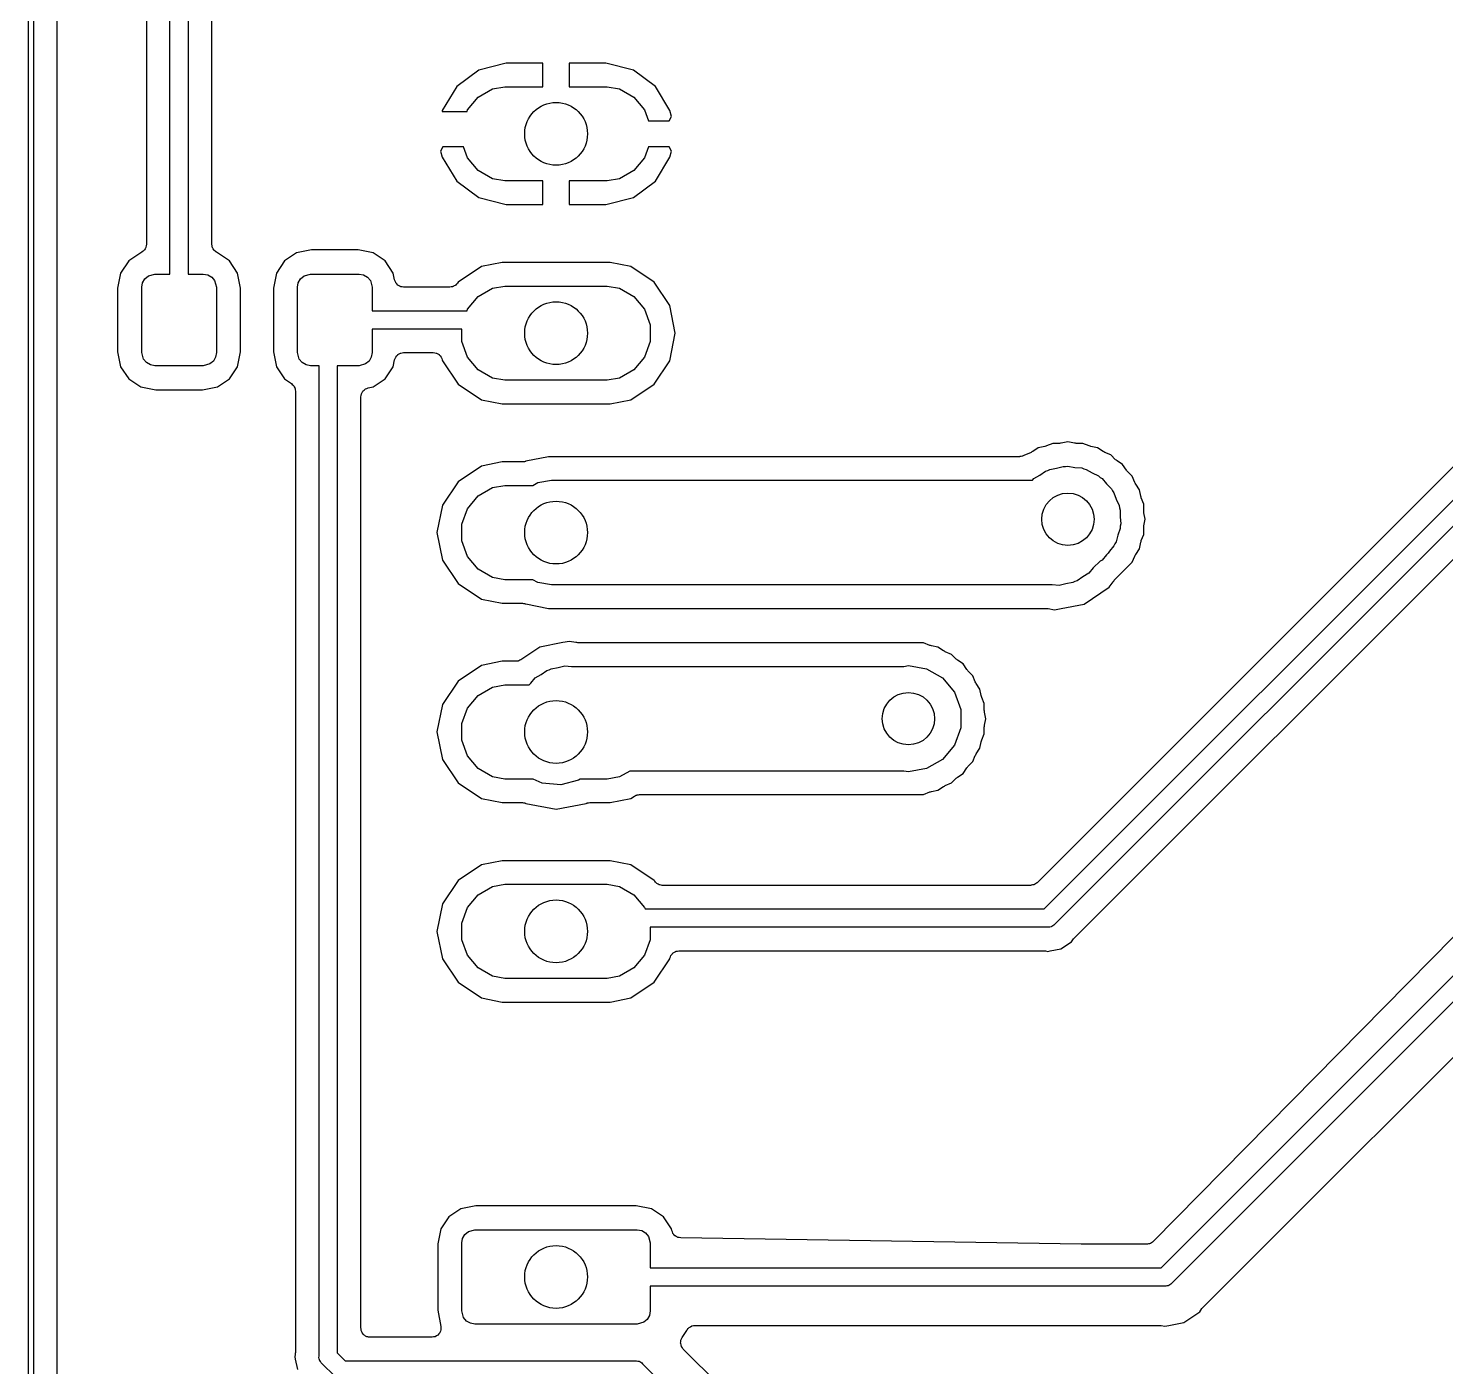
# Model space of a CAD drawing. Extents: x 81 to 178, y -172 to -32.
# Drawn here: x 81.48 to 108.56, y -146.49 to -120.92 of the extents above; entities that cross this region are included whole.
import ezdxf

# ---------------------------------------------------------------- set-up
doc = ezdxf.new("R2010")
doc.units = 0
doc.header["$MEASUREMENT"] = 0
doc.layers.add('BLACK', color=7, linetype='CONTINUOUS')

msp = doc.modelspace()

# ---------------------------------------------------------------- linework, layer by layer
at = {"layer": 'BLACK', "linetype": 'CONTINUOUS'}
for p, q in [((81.484, -172.076), (81.484, -32.0128)), ((81.584, -32.054), (81.584, -172.035)), ((82.034, -171.41), (82.034, -32.679)), ((84.1895, -125.617), (84.1895, -93.7985)), ((84.5395, -93.7336), (84.5395, -125.617)), ((84.9895, -125.047), (84.9895, -93.8048)), ((83.7395, -94.0317), (83.7395, -125.047)), ((90.6136, -121.586), (90.0904, -121.717)), ((91.317, -121.586), (90.6136, -121.586)), ((91.317, -122.036), (91.317, -121.586)), ((91.817, -121.586), (91.817, -122.036)), ((92.5204, -121.586), (91.817, -121.586)), ((93.0436, -121.717), (92.5204, -121.586)), ((90.0904, -121.717), (89.6678, -122.031)), ((93.4662, -122.031), (93.0436, -121.717)), ((89.6678, -122.031), (89.3919, -122.491)), ((90.0796, -122.236), (90.3544, -122.077)), ((90.3544, -122.077), (90.5883, -122.036)), ((90.5883, -122.036), (91.317, -122.036)), ((91.817, -122.036), (92.5457, -122.036)), ((92.5457, -122.036), (92.7796, -122.077)), ((92.7796, -122.077), (93.0544, -122.236)), ((93.7421, -122.491), (93.4662, -122.031)), ((89.8756, -122.479), (90.0796, -122.236)), ((93.0544, -122.236), (93.2584, -122.479)), ((89.3919, -122.491), (89.3875, -122.507)), ((89.3875, -122.507), (89.8654, -122.507)), ((89.8654, -122.507), (89.8756, -122.479)), ((93.2584, -122.479), (93.3338, -122.686)), ((93.7285, -122.686), (93.7726, -122.603)), ((93.7726, -122.603), (93.7421, -122.491)), ((93.3338, -122.686), (93.7285, -122.686)), ((89.4055, -123.186), (89.3614, -123.269)), ((89.8002, -123.186), (89.4055, -123.186)), ((89.8756, -123.393), (89.8002, -123.186)), ((93.3338, -123.186), (93.2584, -123.393)), ((93.7285, -123.186), (93.3338, -123.186)), ((93.7726, -123.269), (93.7285, -123.186)), ((89.3614, -123.269), (89.3919, -123.381)), ((89.3919, -123.381), (89.6678, -123.841)), ((90.0796, -123.636), (89.8756, -123.393)), ((93.2584, -123.393), (93.0544, -123.636)), ((93.4662, -123.841), (93.7421, -123.381)), ((93.7421, -123.381), (93.7726, -123.269)), ((90.3544, -123.795), (90.0796, -123.636)), ((93.0544, -123.636), (92.7796, -123.795)), ((89.6678, -123.841), (90.0904, -124.155)), ((90.5883, -123.836), (90.3544, -123.795)), ((91.317, -123.836), (90.5883, -123.836)), ((91.317, -124.286), (91.317, -123.836)), ((92.5457, -123.836), (91.817, -123.836)), ((91.817, -123.836), (91.817, -124.286)), ((92.7796, -123.795), (92.5457, -123.836)), ((93.0436, -124.155), (93.4662, -123.841)), ((114.117, -123.886), (100.757, -137.246)), ((90.0904, -124.155), (90.6136, -124.286)), ((90.6136, -124.286), (91.317, -124.286)), ((91.817, -124.286), (92.5204, -124.286)), ((92.5204, -124.286), (93.0436, -124.155)), ((100.893, -137.747), (114.461, -124.178)), ((114.626, -124.508), (101.094, -138.04)), ((83.7293, -125.105), (83.7289, -125.107)), ((83.7302, -125.103), (83.7293, -125.105)), ((83.7345, -125.075), (83.7302, -125.103)), ((83.7395, -125.047), (83.7345, -125.075)), ((84.9945, -125.075), (84.9895, -125.047)), ((84.9988, -125.103), (84.9945, -125.075)), ((84.9997, -125.105), (84.9988, -125.103)), ((85.0001, -125.107), (84.9997, -125.105)), ((83.4008, -125.366), (83.2471, -125.596)), ((83.6503, -125.199), (83.4008, -125.366)), ((83.652, -125.198), (83.6503, -125.199)), ((83.6535, -125.197), (83.652, -125.198)), ((83.6553, -125.196), (83.6535, -125.197)), ((83.6589, -125.193), (83.6553, -125.196)), ((83.6597, -125.193), (83.6589, -125.193)), ((83.6617, -125.191), (83.6597, -125.193)), ((83.6767, -125.178), (83.6617, -125.191)), ((83.6986, -125.159), (83.6767, -125.178)), ((83.6995, -125.158), (83.6986, -125.159)), ((83.701, -125.156), (83.6995, -125.158)), ((83.7147, -125.131), (83.701, -125.156)), ((83.7289, -125.107), (83.7147, -125.131)), ((85.0143, -125.131), (85.0001, -125.107)), ((85.028, -125.156), (85.0143, -125.131)), ((85.0295, -125.158), (85.028, -125.156)), ((85.0304, -125.159), (85.0295, -125.158)), ((85.0523, -125.178), (85.0304, -125.159)), ((85.0673, -125.191), (85.0523, -125.178)), ((85.0693, -125.193), (85.0673, -125.191)), ((85.0701, -125.193), (85.0693, -125.193)), ((85.0737, -125.196), (85.0701, -125.193)), ((85.0755, -125.197), (85.0737, -125.196)), ((85.077, -125.198), (85.0755, -125.197)), ((85.0787, -125.199), (85.077, -125.198)), ((85.3282, -125.366), (85.0787, -125.199)), ((85.4819, -125.596), (85.3282, -125.366)), ((86.3758, -125.366), (86.2221, -125.596)), ((86.6057, -125.212), (86.3758, -125.366)), ((86.8942, -125.155), (86.6057, -125.212)), ((87.7848, -125.155), (86.8942, -125.155)), ((88.0733, -125.212), (87.7848, -125.155)), ((88.3032, -125.366), (88.0733, -125.212)), ((88.4569, -125.596), (88.3032, -125.366)), ((83.2471, -125.596), (83.1898, -125.884)), ((83.777, -125.65), (83.902, -125.617)), ((83.902, -125.617), (84.1895, -125.617)), ((84.5395, -125.617), (84.827, -125.617)), ((84.827, -125.617), (84.9125, -125.632)), ((84.9125, -125.632), (84.9877, -125.675)), ((85.5392, -125.884), (85.4819, -125.596)), ((86.2221, -125.596), (86.1648, -125.884)), ((86.752, -125.65), (86.877, -125.617)), ((86.877, -125.617), (87.802, -125.617)), ((87.802, -125.617), (87.8875, -125.632)), ((87.8875, -125.632), (87.9627, -125.675)), ((88.4828, -125.726), (88.4569, -125.596)), ((90.1403, -125.474), (89.6937, -125.773)), ((90.534, -125.396), (90.1403, -125.474)), ((92.6, -125.396), (90.534, -125.396)), ((92.9937, -125.474), (92.6, -125.396)), ((93.4403, -125.773), (92.9937, -125.474)), ((101.463, -138.308), (114.166, -125.605)), ((83.1898, -125.884), (83.1898, -127.1)), ((83.652, -125.867), (83.6671, -125.781)), ((83.652, -127.117), (83.652, -125.867)), ((83.6671, -125.781), (83.7105, -125.706)), ((83.7105, -125.706), (83.777, -125.65)), ((84.9877, -125.675), (85.0435, -125.742)), ((85.0435, -125.742), (85.077, -125.867)), ((85.077, -125.867), (85.077, -127.117)), ((85.5392, -127.1), (85.5392, -125.884)), ((86.1648, -125.884), (86.1648, -127.1)), ((86.627, -125.867), (86.6421, -125.781)), ((86.627, -127.117), (86.627, -125.867)), ((86.6421, -125.781), (86.6855, -125.706)), ((86.6855, -125.706), (86.752, -125.65)), ((87.9627, -125.675), (88.0185, -125.742)), ((88.0185, -125.742), (88.052, -125.867)), ((88.052, -125.867), (88.052, -126.317)), ((88.4931, -125.753), (88.4828, -125.726)), ((88.5029, -125.779), (88.4931, -125.753)), ((88.5041, -125.781), (88.5029, -125.779)), ((88.5048, -125.783), (88.5041, -125.781)), ((88.5236, -125.804), (88.5048, -125.783)), ((88.5419, -125.826), (88.5236, -125.804)), ((88.5436, -125.827), (88.5419, -125.826)), ((88.5449, -125.828), (88.5436, -125.827)), ((88.5699, -125.842), (88.5449, -125.828)), ((88.5946, -125.856), (88.5699, -125.842)), ((88.5965, -125.857), (88.5946, -125.856)), ((88.5982, -125.858), (88.5965, -125.857)), ((88.6263, -125.862), (88.5982, -125.858)), ((88.6544, -125.867), (88.6263, -125.862)), ((89.5372, -125.867), (88.6544, -125.867)), ((89.5615, -125.863), (89.5372, -125.867)), ((89.5861, -125.86), (89.5615, -125.863)), ((89.5913, -125.857), (89.5861, -125.86)), ((89.597, -125.856), (89.5913, -125.857)), ((89.6184, -125.844), (89.597, -125.856)), ((89.6406, -125.833), (89.6184, -125.844)), ((89.6446, -125.829), (89.6406, -125.833)), ((89.6496, -125.826), (89.6446, -125.829)), ((89.6656, -125.807), (89.6496, -125.826)), ((89.6827, -125.789), (89.6656, -125.807)), ((89.6937, -125.773), (89.6827, -125.789)), ((90.0796, -126.046), (90.3544, -125.887)), ((90.3544, -125.887), (90.5883, -125.846)), ((90.5883, -125.846), (92.5457, -125.846)), ((92.5457, -125.846), (92.7796, -125.887)), ((92.7796, -125.887), (93.0544, -126.046)), ((93.7387, -126.219), (93.4403, -125.773)), ((89.8756, -126.289), (90.0796, -126.046)), ((93.0544, -126.046), (93.2584, -126.289)), ((88.052, -126.317), (89.8654, -126.317)), ((89.8654, -126.317), (89.8756, -126.289)), ((93.2584, -126.289), (93.367, -126.587)), ((93.8434, -126.746), (93.7387, -126.219)), ((89.767, -126.667), (88.052, -126.667)), ((88.052, -126.667), (88.052, -127.117)), ((89.767, -126.905), (89.767, -126.667)), ((93.367, -126.587), (93.367, -126.905)), ((89.8756, -127.203), (89.767, -126.905)), ((93.367, -126.905), (93.2584, -127.203)), ((93.7387, -127.273), (93.8434, -126.746)), ((83.1898, -127.1), (83.2471, -127.388)), ((83.6855, -127.242), (83.652, -127.117)), ((83.7413, -127.309), (83.6855, -127.242)), ((85.0619, -127.203), (85.0185, -127.278)), ((85.077, -127.117), (85.0619, -127.203)), ((85.4819, -127.388), (85.5392, -127.1)), ((86.1648, -127.1), (86.2221, -127.388)), ((86.6605, -127.242), (86.627, -127.117)), ((86.7163, -127.309), (86.6605, -127.242)), ((88.0369, -127.203), (87.9935, -127.278)), ((88.052, -127.117), (88.0369, -127.203)), ((88.4569, -127.388), (88.4828, -127.258)), ((88.4828, -127.258), (88.4931, -127.231)), ((88.4931, -127.231), (88.5029, -127.204)), ((88.5029, -127.204), (88.5041, -127.203)), ((88.5041, -127.203), (88.5048, -127.201)), ((88.5048, -127.201), (88.5236, -127.18)), ((88.5236, -127.18), (88.5419, -127.158)), ((88.5419, -127.158), (88.5436, -127.157)), ((88.5436, -127.157), (88.5449, -127.156)), ((88.5449, -127.156), (88.5699, -127.142)), ((88.5699, -127.142), (88.5946, -127.128)), ((88.5946, -127.128), (88.5965, -127.127)), ((88.5965, -127.127), (88.5982, -127.126)), ((88.5982, -127.126), (88.6263, -127.122)), ((88.6263, -127.122), (88.6544, -127.117)), ((88.6544, -127.117), (89.2207, -127.117)), ((89.2207, -127.117), (89.2488, -127.122)), ((89.2488, -127.122), (89.277, -127.126)), ((89.277, -127.126), (89.2787, -127.127)), ((89.2787, -127.127), (89.2806, -127.128)), ((89.2806, -127.128), (89.3053, -127.142)), ((89.3053, -127.142), (89.3303, -127.156)), ((89.3303, -127.156), (89.3315, -127.157)), ((89.3315, -127.157), (89.3332, -127.158)), ((89.3332, -127.158), (89.3515, -127.18)), ((89.3515, -127.18), (89.3703, -127.201)), ((89.3703, -127.201), (89.371, -127.203)), ((89.371, -127.203), (89.3723, -127.204)), ((89.3723, -127.204), (89.382, -127.231)), ((89.382, -127.231), (89.3924, -127.258)), ((89.3924, -127.258), (89.3953, -127.273)), ((89.3953, -127.273), (89.6937, -127.719)), ((90.0796, -127.446), (89.8756, -127.203)), ((93.2584, -127.203), (93.0544, -127.446)), ((93.4403, -127.719), (93.7387, -127.273)), ((83.2471, -127.388), (83.4008, -127.618)), ((83.8165, -127.352), (83.7413, -127.309)), ((83.902, -127.367), (83.8165, -127.352)), ((84.827, -127.367), (83.902, -127.367)), ((84.952, -127.334), (84.827, -127.367)), ((85.0185, -127.278), (84.952, -127.334)), ((85.3282, -127.618), (85.4819, -127.388)), ((86.2221, -127.388), (86.3758, -127.618)), ((86.7915, -127.352), (86.7163, -127.309)), ((86.877, -127.367), (86.7915, -127.352)), ((87.0375, -127.367), (86.877, -127.367)), ((87.0375, -137.556), (87.0375, -127.367)), ((87.802, -127.367), (87.3875, -127.367)), ((87.3875, -127.367), (87.3875, -146.232)), ((87.927, -127.334), (87.802, -127.367)), ((87.9935, -127.278), (87.927, -127.334)), ((88.3032, -127.618), (88.4569, -127.388)), ((90.3544, -127.605), (90.0796, -127.446)), ((93.0544, -127.446), (92.7796, -127.605)), ((83.4008, -127.618), (83.6307, -127.772)), ((83.6307, -127.772), (83.9192, -127.829)), ((84.8098, -127.829), (85.0983, -127.772)), ((85.0983, -127.772), (85.3282, -127.618)), ((86.3758, -127.618), (86.5097, -127.708)), ((86.5097, -127.708), (86.5276, -127.725)), ((86.5276, -127.725), (86.5466, -127.741)), ((86.5466, -127.741), (86.5495, -127.746)), ((86.5495, -127.746), (86.5536, -127.75)), ((86.5536, -127.75), (86.5646, -127.772)), ((86.5646, -127.772), (86.5769, -127.793)), ((86.5769, -127.793), (86.578, -127.799)), ((86.578, -127.799), (86.5805, -127.804)), ((86.5805, -127.804), (86.5832, -127.829)), ((87.9003, -127.832), (87.9217, -127.813)), ((87.9217, -127.813), (87.9235, -127.812)), ((87.9235, -127.812), (87.925, -127.811)), ((87.925, -127.811), (87.9518, -127.801)), ((87.9518, -127.801), (87.9784, -127.791)), ((87.9784, -127.791), (88.0733, -127.772)), ((88.0733, -127.772), (88.3032, -127.618)), ((89.6937, -127.719), (90.1403, -128.018)), ((90.5883, -127.646), (90.3544, -127.605)), ((92.5457, -127.646), (90.5883, -127.646)), ((92.7796, -127.605), (92.5457, -127.646)), ((92.9937, -128.018), (93.4403, -127.719)), ((83.9192, -127.829), (84.8098, -127.829)), ((86.5832, -127.829), (86.5875, -127.853)), ((86.5875, -127.853), (86.5875, -137.62)), ((87.8375, -127.962), (87.8425, -127.934)), ((87.8375, -145.758), (87.8375, -127.962)), ((87.8425, -127.934), (87.8468, -127.906)), ((87.8468, -127.906), (87.8477, -127.904)), ((87.8477, -127.904), (87.8481, -127.903)), ((87.8481, -127.903), (87.8623, -127.878)), ((87.8623, -127.878), (87.876, -127.853)), ((87.876, -127.853), (87.8775, -127.852)), ((87.8775, -127.852), (87.8784, -127.85)), ((87.8784, -127.85), (87.9003, -127.832)), ((90.1403, -128.018), (90.534, -128.096)), ((92.6, -128.096), (92.9937, -128.018)), ((90.534, -128.096), (92.6, -128.096)), ((101.058, -128.852), (100.939, -128.901)), ((101.186, -128.852), (101.058, -128.852)), ((101.203, -128.849), (101.186, -128.852)), ((101.22, -128.849), (101.203, -128.849)), ((101.346, -128.824), (101.22, -128.849)), ((101.472, -128.849), (101.346, -128.824)), ((101.489, -128.849), (101.472, -128.849)), ((101.506, -128.852), (101.489, -128.849)), ((101.634, -128.852), (101.506, -128.852)), ((101.753, -128.901), (101.634, -128.852)), ((91.4242, -129.106), (90.9894, -129.192)), ((100.419, -129.106), (91.4242, -129.106)), ((100.426, -129.105), (100.419, -129.106)), ((100.434, -129.105), (100.426, -129.105)), ((100.456, -129.099), (100.434, -129.105)), ((100.479, -129.095), (100.456, -129.099)), ((100.485, -129.092), (100.479, -129.095)), ((100.493, -129.09), (100.485, -129.092)), ((100.506, -129.081), (100.493, -129.09)), ((100.643, -129.024), (100.506, -129.081)), ((100.658, -129.014), (100.643, -129.024)), ((100.674, -129.007), (100.658, -129.014)), ((100.78, -128.936), (100.674, -129.007)), ((100.906, -128.911), (100.78, -128.936)), ((100.922, -128.905), (100.906, -128.911)), ((100.939, -128.901), (100.922, -128.905)), ((101.77, -128.905), (101.753, -128.901)), ((101.786, -128.911), (101.77, -128.905)), ((101.912, -128.936), (101.786, -128.911)), ((102.018, -129.007), (101.912, -128.936)), ((102.034, -129.014), (102.018, -129.007)), ((102.049, -129.024), (102.034, -129.014)), ((102.167, -129.073), (102.049, -129.024)), ((102.258, -129.164), (102.167, -129.073)), ((102.272, -129.173), (102.258, -129.164)), ((90.1403, -129.284), (89.6937, -129.583)), ((90.534, -129.206), (90.1403, -129.284)), ((90.9244, -129.206), (90.534, -129.206)), ((90.9451, -129.202), (90.9244, -129.206)), ((90.966, -129.201), (90.9451, -129.202)), ((90.9748, -129.197), (90.966, -129.201)), ((90.9843, -129.195), (90.9748, -129.197)), ((90.9894, -129.192), (90.9843, -129.195)), ((100.808, -129.458), (100.917, -129.382)), ((100.917, -129.382), (100.96, -129.37)), ((100.96, -129.37), (100.999, -129.348)), ((100.999, -129.348), (101.129, -129.325)), ((101.129, -129.325), (101.257, -129.29)), ((101.257, -129.29), (101.302, -129.294)), ((101.302, -129.294), (101.346, -129.287)), ((101.346, -129.287), (101.477, -129.31)), ((101.477, -129.31), (101.609, -129.321)), ((101.609, -129.321), (101.649, -129.34)), ((101.649, -129.34), (101.693, -129.348)), ((101.693, -129.348), (101.808, -129.414)), ((101.808, -129.414), (101.928, -129.47)), ((102.285, -129.185), (102.272, -129.173)), ((102.391, -129.257), (102.285, -129.185)), ((102.463, -129.363), (102.391, -129.257)), ((102.475, -129.376), (102.463, -129.363)), ((102.484, -129.39), (102.475, -129.376)), ((102.575, -129.481), (102.484, -129.39)), ((89.6937, -129.583), (89.3953, -130.029)), ((90.0796, -129.856), (90.3544, -129.697)), ((90.3544, -129.697), (90.5883, -129.656)), ((90.5883, -129.656), (91.1258, -129.656)), ((91.1258, -129.656), (91.2197, -129.602)), ((91.2197, -129.602), (91.4795, -129.556)), ((91.4795, -129.556), (100.667, -129.556)), ((100.667, -129.556), (100.693, -129.524)), ((100.693, -129.524), (100.808, -129.458)), ((101.928, -129.47), (101.96, -129.502)), ((101.96, -129.502), (101.999, -129.524)), ((101.999, -129.524), (102.084, -129.626)), ((102.084, -129.626), (102.178, -129.72)), ((102.624, -129.599), (102.575, -129.481)), ((102.634, -129.614), (102.624, -129.599)), ((102.641, -129.63), (102.634, -129.614)), ((102.712, -129.736), (102.641, -129.63)), ((89.8756, -130.099), (90.0796, -129.856)), ((102.178, -129.72), (102.197, -129.76)), ((102.197, -129.76), (102.225, -129.794)), ((102.225, -129.794), (102.271, -129.919)), ((102.271, -129.919), (102.327, -130.039)), ((102.737, -129.862), (102.712, -129.736)), ((102.743, -129.878), (102.737, -129.862)), ((102.747, -129.895), (102.743, -129.878)), ((102.796, -130.014), (102.747, -129.895)), ((89.3953, -130.029), (89.2906, -130.556)), ((89.767, -130.397), (89.8756, -130.099)), ((102.327, -130.039), (102.331, -130.084)), ((102.331, -130.084), (102.346, -130.126)), ((102.346, -130.126), (102.346, -130.258)), ((102.796, -130.142), (102.796, -130.014)), ((102.799, -130.159), (102.796, -130.142)), ((102.799, -130.176), (102.799, -130.159)), ((102.824, -130.302), (102.799, -130.176)), ((89.767, -130.715), (89.767, -130.397)), ((102.346, -130.478), (102.301, -130.603)), ((102.346, -130.258), (102.358, -130.391)), ((102.358, -130.391), (102.346, -130.434)), ((102.346, -130.434), (102.346, -130.478)), ((102.796, -130.462), (102.799, -130.445)), ((102.796, -130.59), (102.796, -130.462)), ((102.799, -130.428), (102.824, -130.302)), ((102.799, -130.445), (102.799, -130.428)), ((89.2906, -130.556), (89.3953, -131.083)), ((89.8756, -131.013), (89.767, -130.715)), ((102.241, -130.768), (102.225, -130.81)), ((102.266, -130.731), (102.241, -130.768)), ((102.301, -130.603), (102.266, -130.731)), ((102.712, -130.868), (102.737, -130.742)), ((102.737, -130.742), (102.743, -130.726)), ((102.743, -130.726), (102.747, -130.709)), ((102.747, -130.709), (102.796, -130.59)), ((103.127, -144.605), (117.173, -130.559)), ((117.466, -130.761), (103.329, -144.898)), ((90.0796, -131.256), (89.8756, -131.013)), ((102.084, -130.978), (101.999, -131.08)), ((102.115, -130.947), (102.084, -130.978)), ((102.14, -130.911), (102.115, -130.947)), ((102.225, -130.81), (102.14, -130.911)), ((102.575, -131.123), (102.624, -131.005)), ((102.624, -131.005), (102.634, -130.99)), ((102.634, -130.99), (102.641, -130.974)), ((102.641, -130.974), (102.712, -130.868)), ((89.3953, -131.083), (89.6937, -131.529)), ((90.3544, -131.415), (90.0796, -131.256)), ((101.745, -131.334), (101.63, -131.4)), ((101.83, -131.232), (101.745, -131.334)), ((101.96, -131.102), (101.83, -131.232)), ((101.999, -131.08), (101.96, -131.102)), ((102.23, -131.468), (102.575, -131.123)), ((89.6937, -131.529), (90.1403, -131.828)), ((90.5883, -131.456), (90.3544, -131.415)), ((91.1258, -131.456), (90.5883, -131.456)), ((91.2197, -131.51), (91.1258, -131.456)), ((91.4795, -131.556), (91.2197, -131.51)), ((101.048, -131.556), (91.4795, -131.556)), ((101.18, -131.568), (101.048, -131.556)), ((101.309, -131.533), (101.18, -131.568)), ((101.439, -131.51), (101.309, -131.533)), ((101.478, -131.488), (101.439, -131.51)), ((101.521, -131.476), (101.478, -131.488)), ((101.63, -131.4), (101.521, -131.476)), ((101.658, -131.922), (102.137, -131.601)), ((102.137, -131.601), (102.209, -131.495)), ((102.209, -131.495), (102.221, -131.482)), ((102.221, -131.482), (102.23, -131.468)), ((115.344, -131.546), (102.973, -144.103)), ((90.1403, -131.828), (90.534, -131.906)), ((90.534, -131.906), (90.9244, -131.906)), ((90.9244, -131.906), (90.9451, -131.91)), ((90.9451, -131.91), (90.966, -131.911)), ((90.966, -131.911), (90.9748, -131.915)), ((90.9748, -131.915), (90.9843, -131.917)), ((90.9843, -131.917), (90.9894, -131.92)), ((90.9894, -131.92), (91.4242, -132.006)), ((91.4242, -132.006), (100.932, -132.006)), ((100.932, -132.006), (100.949, -132.009)), ((100.949, -132.009), (100.966, -132.009)), ((100.966, -132.009), (101.092, -132.034)), ((101.092, -132.034), (101.218, -132.009)), ((101.218, -132.009), (101.658, -131.922)), ((101.218, -132.009), (101.218, -132.009)), ((105.202, -144.085), (116.914, -132.373)), ((91.6951, -132.659), (91.2552, -132.746)), ((91.821, -132.634), (91.6951, -132.659)), ((91.6951, -132.659), (91.6951, -132.659)), ((91.9469, -132.659), (91.821, -132.634)), ((91.9641, -132.659), (91.9469, -132.659)), ((91.981, -132.662), (91.9641, -132.659)), ((98.5864, -132.662), (91.981, -132.662)), ((98.705, -132.711), (98.5864, -132.662)), ((91.2552, -132.746), (90.8955, -132.987)), ((98.7218, -132.715), (98.705, -132.711)), ((98.7379, -132.721), (98.7218, -132.715)), ((98.8638, -132.746), (98.7379, -132.721)), ((98.9705, -132.817), (98.8638, -132.746)), ((98.9862, -132.824), (98.9705, -132.817)), ((99.0008, -132.834), (98.9862, -132.824)), ((99.1194, -132.883), (99.0008, -132.834)), ((99.2101, -132.974), (99.1194, -132.883)), ((90.1403, -133.094), (89.6937, -133.393)), ((90.534, -133.016), (90.1403, -133.094)), ((90.7983, -133.016), (90.534, -133.016)), ((90.8189, -133.012), (90.7983, -133.016)), ((90.8399, -133.011), (90.8189, -133.012)), ((90.8487, -133.007), (90.8399, -133.011)), ((90.8581, -133.005), (90.8487, -133.007)), ((90.8763, -132.995), (90.8581, -133.005)), ((90.8955, -132.987), (90.8763, -132.995)), ((91.2832, -133.268), (91.3919, -133.192)), ((91.3919, -133.192), (91.435, -133.18)), ((91.435, -133.18), (91.4737, -133.158)), ((91.4737, -133.158), (91.6044, -133.135)), ((91.6044, -133.135), (91.7325, -133.1)), ((91.7325, -133.1), (91.8646, -133.112)), ((91.8646, -133.112), (98.2105, -133.112)), ((98.2105, -133.112), (98.298, -133.097)), ((98.298, -133.097), (98.6453, -133.158)), ((98.6453, -133.158), (98.9507, -133.334)), ((99.2242, -132.983), (99.2101, -132.974)), ((99.2367, -132.995), (99.2242, -132.983)), ((99.3434, -133.067), (99.2367, -132.995)), ((99.4147, -133.173), (99.3434, -133.067)), ((99.4266, -133.186), (99.4147, -133.173)), ((99.4365, -133.2), (99.4266, -133.186)), ((99.5273, -133.291), (99.4365, -133.2)), ((89.6937, -133.393), (89.3953, -133.839)), ((90.3544, -133.507), (90.5883, -133.466)), ((90.5883, -133.466), (91.0528, -133.466)), ((91.0528, -133.466), (91.083, -133.436)), ((91.083, -133.436), (91.1683, -133.334)), ((91.1683, -133.334), (91.2832, -133.268)), ((98.9507, -133.334), (99.1774, -133.604)), ((99.5764, -133.409), (99.5273, -133.291)), ((99.5856, -133.424), (99.5764, -133.409)), ((99.5926, -133.44), (99.5856, -133.424)), ((99.6639, -133.546), (99.5926, -133.44)), ((89.8756, -133.909), (90.0796, -133.666)), ((90.0796, -133.666), (90.3544, -133.507)), ((99.1774, -133.604), (99.298, -133.936)), ((99.6889, -133.672), (99.6639, -133.546)), ((99.6951, -133.688), (99.6889, -133.672)), ((99.6989, -133.705), (99.6951, -133.688)), ((99.748, -133.824), (99.6989, -133.705)), ((89.3953, -133.839), (89.2906, -134.366)), ((89.767, -134.207), (89.8756, -133.909)), ((99.298, -133.936), (99.298, -134.288)), ((99.748, -133.952), (99.748, -133.824)), ((99.751, -133.969), (99.748, -133.952)), ((99.7514, -133.986), (99.751, -133.969)), ((99.7764, -134.112), (99.7514, -133.986)), ((89.767, -134.525), (89.767, -134.207)), ((99.298, -134.288), (99.1774, -134.62)), ((99.748, -134.272), (99.751, -134.255)), ((99.748, -134.4), (99.748, -134.272)), ((99.751, -134.255), (99.7514, -134.238)), ((99.7514, -134.238), (99.7764, -134.112)), ((89.2906, -134.366), (89.3953, -134.893)), ((89.8756, -134.823), (89.767, -134.525)), ((99.6639, -134.678), (99.6889, -134.552)), ((99.6889, -134.552), (99.6951, -134.536)), ((99.6951, -134.536), (99.6989, -134.519)), ((99.6989, -134.519), (99.748, -134.4)), ((90.0796, -135.066), (89.8756, -134.823)), ((99.1774, -134.62), (98.9507, -134.89)), ((99.5273, -134.933), (99.5764, -134.815)), ((99.5764, -134.815), (99.5856, -134.8)), ((99.5856, -134.8), (99.5926, -134.784)), ((99.5926, -134.784), (99.6639, -134.678)), ((89.3953, -134.893), (89.6937, -135.339)), ((90.3544, -135.225), (90.0796, -135.066)), ((92.9749, -135.112), (92.7796, -135.225)), ((98.2105, -135.112), (92.9749, -135.112)), ((98.298, -135.127), (98.2105, -135.112)), ((98.6453, -135.066), (98.298, -135.127)), ((98.9507, -134.89), (98.6453, -135.066)), ((99.3434, -135.157), (99.4147, -135.051)), ((99.4147, -135.051), (99.4266, -135.038)), ((99.4266, -135.038), (99.4365, -135.024)), ((99.4365, -135.024), (99.5273, -134.933)), ((89.6937, -135.339), (90.1403, -135.638)), ((90.5883, -135.266), (90.3544, -135.225)), ((91.1309, -135.266), (90.5883, -135.266)), ((91.3042, -135.347), (91.1309, -135.266)), ((91.6555, -135.378), (91.3042, -135.347)), ((91.9961, -135.286), (91.6555, -135.378)), ((92.0251, -135.266), (91.9961, -135.286)), ((92.5457, -135.266), (92.0251, -135.266)), ((92.7796, -135.225), (92.5457, -135.266)), ((98.9862, -135.4), (99.0008, -135.39)), ((99.0008, -135.39), (99.1194, -135.341)), ((99.1194, -135.341), (99.2101, -135.25)), ((99.2101, -135.25), (99.2242, -135.241)), ((99.2242, -135.241), (99.2367, -135.229)), ((99.2367, -135.229), (99.3434, -135.157)), ((90.1403, -135.638), (90.534, -135.716)), ((92.6, -135.716), (92.9937, -135.638)), ((92.9937, -135.638), (93.0629, -135.591)), ((93.0629, -135.591), (93.0821, -135.583)), ((93.0821, -135.583), (93.1002, -135.573)), ((93.1002, -135.573), (93.1097, -135.571)), ((93.1097, -135.571), (93.1185, -135.567)), ((93.1185, -135.567), (93.1394, -135.566)), ((93.1394, -135.566), (93.1601, -135.562)), ((93.1601, -135.562), (98.5864, -135.562)), ((98.5864, -135.562), (98.705, -135.513)), ((98.705, -135.513), (98.7218, -135.509)), ((98.7218, -135.509), (98.7379, -135.503)), ((98.7379, -135.503), (98.8638, -135.478)), ((98.8638, -135.478), (98.9705, -135.407)), ((98.9705, -135.407), (98.9862, -135.4)), ((90.534, -135.716), (90.9244, -135.716)), ((90.9244, -135.716), (90.9451, -135.72)), ((90.9451, -135.72), (90.966, -135.721)), ((90.966, -135.721), (90.9748, -135.725)), ((90.9748, -135.725), (90.9843, -135.727)), ((90.9843, -135.727), (90.9894, -135.73)), ((90.9894, -135.73), (91.567, -135.844)), ((91.567, -135.844), (92.1446, -135.73)), ((92.1446, -135.73), (92.1497, -135.727)), ((92.1497, -135.727), (92.1592, -135.725)), ((92.1592, -135.725), (92.168, -135.721)), ((92.168, -135.721), (92.1889, -135.72)), ((92.1889, -135.72), (92.2096, -135.716)), ((92.2096, -135.716), (92.6, -135.716)), ((90.1403, -136.904), (89.6937, -137.203)), ((90.534, -136.826), (90.1403, -136.904)), ((92.6, -136.826), (90.534, -136.826)), ((92.9937, -136.904), (92.6, -136.826)), ((93.4403, -137.203), (92.9937, -136.904)), ((89.6937, -137.203), (89.3953, -137.649)), ((90.3544, -137.317), (90.5883, -137.276)), ((90.5883, -137.276), (92.5457, -137.276)), ((92.5457, -137.276), (92.7796, -137.317)), ((93.4513, -137.219), (93.4403, -137.203)), ((93.4684, -137.237), (93.4513, -137.219)), ((93.4844, -137.256), (93.4684, -137.237)), ((93.4894, -137.259), (93.4844, -137.256)), ((93.4934, -137.263), (93.4894, -137.259)), ((93.5156, -137.274), (93.4934, -137.263)), ((93.537, -137.286), (93.5156, -137.274)), ((93.5427, -137.287), (93.537, -137.286)), ((93.5479, -137.29), (93.5427, -137.287)), ((93.5725, -137.293), (93.5479, -137.29)), ((100.671, -137.29), (100.649, -137.296)), ((100.693, -137.286), (100.671, -137.29)), ((100.7, -137.283), (100.693, -137.286)), ((100.708, -137.281), (100.7, -137.283)), ((100.726, -137.267), (100.708, -137.281)), ((100.746, -137.256), (100.726, -137.267)), ((100.751, -137.25), (100.746, -137.256)), ((100.757, -137.246), (100.751, -137.25)), ((87.0375, -139.679), (87.0375, -137.556)), ((87.0375, -137.556), (87.0375, -137.556)), ((89.8756, -137.719), (90.0796, -137.476)), ((90.0796, -137.476), (90.3544, -137.317)), ((92.7796, -137.317), (93.0544, -137.476)), ((93.0544, -137.476), (93.2584, -137.719)), ((93.5968, -137.297), (93.5725, -137.293)), ((100.634, -137.297), (93.5968, -137.297)), ((100.641, -137.296), (100.634, -137.297)), ((100.649, -137.296), (100.641, -137.296)), ((86.5875, -137.62), (86.5875, -137.62)), ((86.5875, -137.62), (86.5875, -139.742)), ((89.3953, -137.649), (89.2906, -138.176)), ((89.767, -138.017), (89.8756, -137.719)), ((93.2584, -137.719), (93.2686, -137.747)), ((93.2686, -137.747), (100.893, -137.747)), ((89.767, -138.335), (89.767, -138.017)), ((100.957, -138.097), (93.367, -138.097)), ((93.367, -138.097), (93.367, -138.335)), ((100.98, -138.099), (100.957, -138.097)), ((101.003, -138.093), (100.98, -138.099)), ((101.026, -138.089), (101.003, -138.093)), ((101.033, -138.085), (101.026, -138.089)), ((101.04, -138.083), (101.033, -138.085)), ((101.059, -138.07), (101.04, -138.083)), ((101.079, -138.058), (101.059, -138.07)), ((101.094, -138.04), (101.079, -138.058)), ((89.2906, -138.176), (89.3953, -138.703)), ((89.8756, -138.633), (89.767, -138.335)), ((93.367, -138.335), (93.2584, -138.633)), ((101.209, -138.511), (101.416, -138.373)), ((101.416, -138.373), (101.441, -138.335)), ((101.441, -138.335), (101.453, -138.322)), ((101.453, -138.322), (101.463, -138.308)), ((90.0796, -138.876), (89.8756, -138.633)), ((93.2584, -138.633), (93.0544, -138.876)), ((93.752, -138.661), (93.7617, -138.635)), ((93.7617, -138.635), (93.763, -138.633)), ((93.763, -138.633), (93.7637, -138.631)), ((93.7637, -138.631), (93.7825, -138.61)), ((93.7825, -138.61), (93.8008, -138.588)), ((93.8008, -138.588), (93.8025, -138.587)), ((93.8025, -138.587), (93.8037, -138.586)), ((93.8037, -138.586), (93.8287, -138.572)), ((93.8287, -138.572), (93.8534, -138.558)), ((93.8534, -138.558), (93.8553, -138.557)), ((93.8553, -138.557), (93.857, -138.556)), ((93.857, -138.556), (93.8852, -138.552)), ((93.8852, -138.552), (93.9133, -138.547)), ((93.9133, -138.547), (100.886, -138.547)), ((100.886, -138.547), (100.903, -138.55)), ((100.903, -138.55), (100.92, -138.55)), ((100.92, -138.55), (100.965, -138.559)), ((100.965, -138.559), (101.01, -138.55)), ((101.01, -138.55), (101.209, -138.511)), ((101.01, -138.55), (101.01, -138.55)), ((89.3953, -138.703), (89.6937, -139.149)), ((90.3544, -139.035), (90.0796, -138.876)), ((93.0544, -138.876), (92.7796, -139.035)), ((93.4403, -139.149), (93.7387, -138.703)), ((93.7387, -138.703), (93.7416, -138.688)), ((93.7416, -138.688), (93.752, -138.661)), ((89.6937, -139.149), (90.1403, -139.448)), ((90.5883, -139.076), (90.3544, -139.035)), ((92.5457, -139.076), (90.5883, -139.076)), ((92.7796, -139.035), (92.5457, -139.076)), ((92.9937, -139.448), (93.4403, -139.149)), ((90.1403, -139.448), (90.534, -139.526)), ((92.6, -139.526), (92.9937, -139.448)), ((87.0375, -146.296), (87.0375, -139.679)), ((87.0375, -139.679), (87.0375, -139.679)), ((90.534, -139.526), (92.6, -139.526)), ((86.5875, -139.742), (86.5875, -139.742)), ((86.5875, -139.742), (86.5875, -146.225)), ((89.7457, -143.475), (89.5158, -143.629)), ((90.0342, -143.418), (89.7457, -143.475)), ((93.0998, -143.418), (90.0342, -143.418)), ((93.3883, -143.475), (93.0998, -143.418)), ((93.6182, -143.629), (93.3883, -143.475)), ((89.5158, -143.629), (89.3621, -143.859)), ((93.7719, -143.859), (93.6182, -143.629)), ((89.3621, -143.859), (89.3048, -144.147)), ((89.767, -144.13), (89.7821, -144.044)), ((89.7821, -144.044), (89.8255, -143.969)), ((89.8255, -143.969), (89.892, -143.913)), ((89.892, -143.913), (90.017, -143.88)), ((90.017, -143.88), (93.117, -143.88)), ((93.117, -143.88), (93.2025, -143.895)), ((93.2025, -143.895), (93.2777, -143.938)), ((93.2777, -143.938), (93.3335, -144.005)), ((93.3335, -144.005), (93.367, -144.13)), ((93.7786, -143.893), (93.7719, -143.859)), ((93.7885, -143.918), (93.7786, -143.893)), ((93.7973, -143.944), (93.7885, -143.918)), ((93.7994, -143.946), (93.7973, -143.944)), ((93.8007, -143.949), (93.7994, -143.946)), ((93.8185, -143.97), (93.8007, -143.949)), ((93.8357, -143.991), (93.8185, -143.97)), ((93.8385, -143.993), (93.8357, -143.991)), ((93.8407, -143.995), (93.8385, -143.993)), ((93.8645, -144.008), (93.8407, -143.995)), ((93.8878, -144.022), (93.8645, -144.008)), ((93.8911, -144.023), (93.8878, -144.022)), ((93.894, -144.024), (93.8911, -144.023)), ((93.9208, -144.028), (93.894, -144.024)), ((93.9475, -144.034), (93.9208, -144.028)), ((101.602, -144.155), (93.9475, -144.034)), ((89.3048, -144.147), (89.3048, -145.413)), ((89.767, -145.43), (89.767, -144.13)), ((93.367, -144.13), (93.367, -144.605)), ((101.604, -144.155), (101.602, -144.155)), ((101.605, -144.155), (101.604, -144.155)), ((102.848, -144.155), (101.605, -144.155)), ((102.856, -144.154), (102.848, -144.155)), ((102.865, -144.154), (102.856, -144.154)), ((102.886, -144.148), (102.865, -144.154)), ((102.908, -144.144), (102.886, -144.148)), ((102.915, -144.14), (102.908, -144.144)), ((102.923, -144.138), (102.915, -144.14)), ((102.941, -144.125), (102.923, -144.138)), ((102.961, -144.114), (102.941, -144.125)), ((102.966, -144.108), (102.961, -144.114)), ((102.973, -144.103), (102.966, -144.108)), ((103.93, -145.357), (105.202, -144.085)), ((105.202, -144.085), (105.202, -144.085)), ((93.367, -144.605), (103.127, -144.605)), ((103.192, -144.955), (93.367, -144.955)), ((93.367, -144.955), (93.367, -145.43)), ((103.215, -144.957), (103.192, -144.955)), ((103.237, -144.951), (103.215, -144.957)), ((103.26, -144.947), (103.237, -144.951)), ((103.267, -144.943), (103.26, -144.947)), ((103.275, -144.941), (103.267, -144.943)), ((103.294, -144.928), (103.275, -144.941)), ((103.314, -144.916), (103.294, -144.928)), ((103.329, -144.898), (103.314, -144.916)), ((89.3048, -145.413), (89.3666, -145.724)), ((103.866, -145.447), (103.908, -145.384)), ((103.908, -145.384), (103.92, -145.372)), ((103.92, -145.372), (103.93, -145.357)), ((89.8005, -145.555), (89.767, -145.43)), ((89.8563, -145.622), (89.8005, -145.555)), ((89.9315, -145.665), (89.8563, -145.622)), ((90.017, -145.68), (89.9315, -145.665)), ((93.117, -145.68), (90.017, -145.68)), ((93.242, -145.647), (93.117, -145.68)), ((93.3085, -145.591), (93.242, -145.647)), ((93.3519, -145.516), (93.3085, -145.591)), ((93.367, -145.43), (93.3519, -145.516)), ((103.274, -145.708), (103.56, -145.651)), ((103.56, -145.651), (103.866, -145.447)), ((87.8402, -145.773), (87.8375, -145.758)), ((87.8402, -145.788), (87.8402, -145.773)), ((87.8454, -145.803), (87.8402, -145.788)), ((87.8481, -145.818), (87.8454, -145.803)), ((87.8557, -145.831), (87.8481, -145.818)), ((87.8609, -145.845), (87.8557, -145.831)), ((87.8708, -145.857), (87.8609, -145.845)), ((87.8784, -145.87), (87.8708, -145.857)), ((87.8902, -145.88), (87.8784, -145.87)), ((87.9, -145.892), (87.8902, -145.88)), ((87.9133, -145.9), (87.9, -145.892)), ((87.925, -145.91), (87.9133, -145.9)), ((87.9394, -145.915), (87.925, -145.91)), ((87.9526, -145.922), (87.9394, -145.915)), ((87.9677, -145.925), (87.9526, -145.922)), ((87.9821, -145.93), (87.9677, -145.925)), ((87.9974, -145.93), (87.9821, -145.93)), ((88.0125, -145.933), (87.9974, -145.93)), ((89.195, -145.933), (88.0125, -145.933)), ((89.1969, -145.933), (89.195, -145.933)), ((89.1988, -145.933), (89.1969, -145.933)), ((89.2268, -145.927), (89.1988, -145.933)), ((89.2549, -145.922), (89.2268, -145.927)), ((89.2565, -145.921), (89.2549, -145.922)), ((89.2584, -145.921), (89.2565, -145.921)), ((89.2828, -145.906), (89.2584, -145.921)), ((89.3075, -145.892), (89.2828, -145.906)), ((89.3087, -145.891), (89.3075, -145.892)), ((89.3104, -145.89), (89.3087, -145.891)), ((89.3282, -145.867), (89.3104, -145.89)), ((89.3466, -145.845), (89.3282, -145.867)), ((89.3472, -145.844), (89.3466, -145.845)), ((89.3484, -145.842), (89.3472, -145.844)), ((89.3576, -145.815), (89.3484, -145.842)), ((89.3673, -145.788), (89.3576, -145.815)), ((89.3666, -145.724), (89.3667, -145.726)), ((89.3667, -145.726), (89.3673, -145.728)), ((89.3673, -145.728), (89.3673, -145.756)), ((89.3673, -145.756), (89.368, -145.785)), ((89.368, -145.785), (89.3673, -145.786)), ((89.3673, -145.786), (89.3673, -145.788)), ((93.9645, -145.962), (93.976, -145.936)), ((93.976, -145.936), (94.0659, -145.801)), ((94.0659, -145.801), (94.0691, -145.792)), ((94.0691, -145.792), (94.0703, -145.791)), ((94.0703, -145.791), (94.071, -145.789)), ((94.071, -145.789), (94.0898, -145.768)), ((94.0898, -145.768), (94.1081, -145.746)), ((94.1081, -145.746), (94.1098, -145.745)), ((94.1098, -145.745), (94.1111, -145.744)), ((94.1111, -145.744), (94.1361, -145.73)), ((94.1361, -145.73), (94.1608, -145.716)), ((94.1608, -145.716), (94.1627, -145.715)), ((94.1627, -145.715), (94.1643, -145.714)), ((94.1643, -145.714), (94.1925, -145.71)), ((94.1925, -145.71), (94.2206, -145.705)), ((94.2206, -145.705), (103.091, -145.705)), ((103.091, -145.705), (103.108, -145.708)), ((103.108, -145.708), (103.125, -145.708)), ((103.125, -145.708), (103.199, -145.723)), ((103.199, -145.723), (103.274, -145.708)), ((86.5875, -146.225), (86.5845, -146.242)), ((93.9472, -146.048), (93.9497, -146.02)), ((93.9477, -146.05), (93.9472, -146.048)), ((93.9476, -146.052), (93.9477, -146.05)), ((93.9556, -146.079), (93.9476, -146.052)), ((93.9497, -146.02), (93.9516, -145.991)), ((93.9516, -145.991), (93.9523, -145.99)), ((93.9523, -145.99), (93.9525, -145.988)), ((93.9525, -145.988), (93.9645, -145.962)), ((93.9629, -146.107), (93.9556, -146.079)), ((93.964, -146.108), (93.9629, -146.107)), ((93.9646, -146.11), (93.964, -146.108)), ((93.9814, -146.133), (93.9646, -146.11)), ((93.9978, -146.157), (93.9814, -146.133)), ((94.6845, -146.843), (93.9978, -146.157)), ((86.5841, -146.259), (86.5753, -146.304)), ((86.5753, -146.304), (86.5841, -146.349)), ((86.5845, -146.242), (86.5841, -146.259)), ((86.5841, -146.349), (86.5841, -146.349)), ((86.5841, -146.349), (86.6238, -146.548)), ((87.0355, -146.319), (87.0375, -146.296)), ((87.0415, -146.342), (87.0355, -146.319)), ((87.0455, -146.365), (87.0415, -146.342)), ((87.0494, -146.372), (87.0455, -146.365)), ((87.0515, -146.379), (87.0494, -146.372)), ((87.0648, -146.398), (87.0515, -146.379)), ((87.0764, -146.418), (87.0648, -146.398)), ((87.0942, -146.433), (87.0764, -146.418)), ((87.3374, -146.676), (87.0942, -146.433)), ((87.3875, -146.232), (87.539, -146.383)), ((87.539, -146.383), (93.0834, -146.383)), ((93.0834, -146.383), (93.1065, -146.381)), ((93.1065, -146.381), (93.1289, -146.387)), ((93.1289, -146.387), (93.1518, -146.391)), ((93.1518, -146.391), (93.1585, -146.395)), ((93.1585, -146.395), (93.1661, -146.397)), ((93.1661, -146.397), (93.1851, -146.41)), ((93.1851, -146.41), (93.2052, -146.422)), ((93.2052, -146.422), (93.2201, -146.44)), ((93.2201, -146.44), (94.2253, -147.445))]:
    msp.add_line(p, q, dxfattribs=at)
at = {"layer": 'BLACK'}
for centre, radius in [((91.567, -122.936), 0.6), ((91.567, -122.936), 0.6), ((91.567, -126.746), 0.6), ((91.567, -126.746), 0.6), ((91.567, -130.556), 0.6), ((91.567, -130.556), 0.6), ((101.346, -130.302), 0.5), ((91.567, -134.366), 0.6), ((91.567, -134.366), 0.6), ((98.298, -134.112), 0.5), ((91.567, -138.176), 0.6), ((91.567, -138.176), 0.6), ((91.567, -144.78), 0.6), ((91.567, -144.78), 0.6)]:
    msp.add_circle(centre, radius, dxfattribs=at)

doc.saveas('drawing.dxf')
